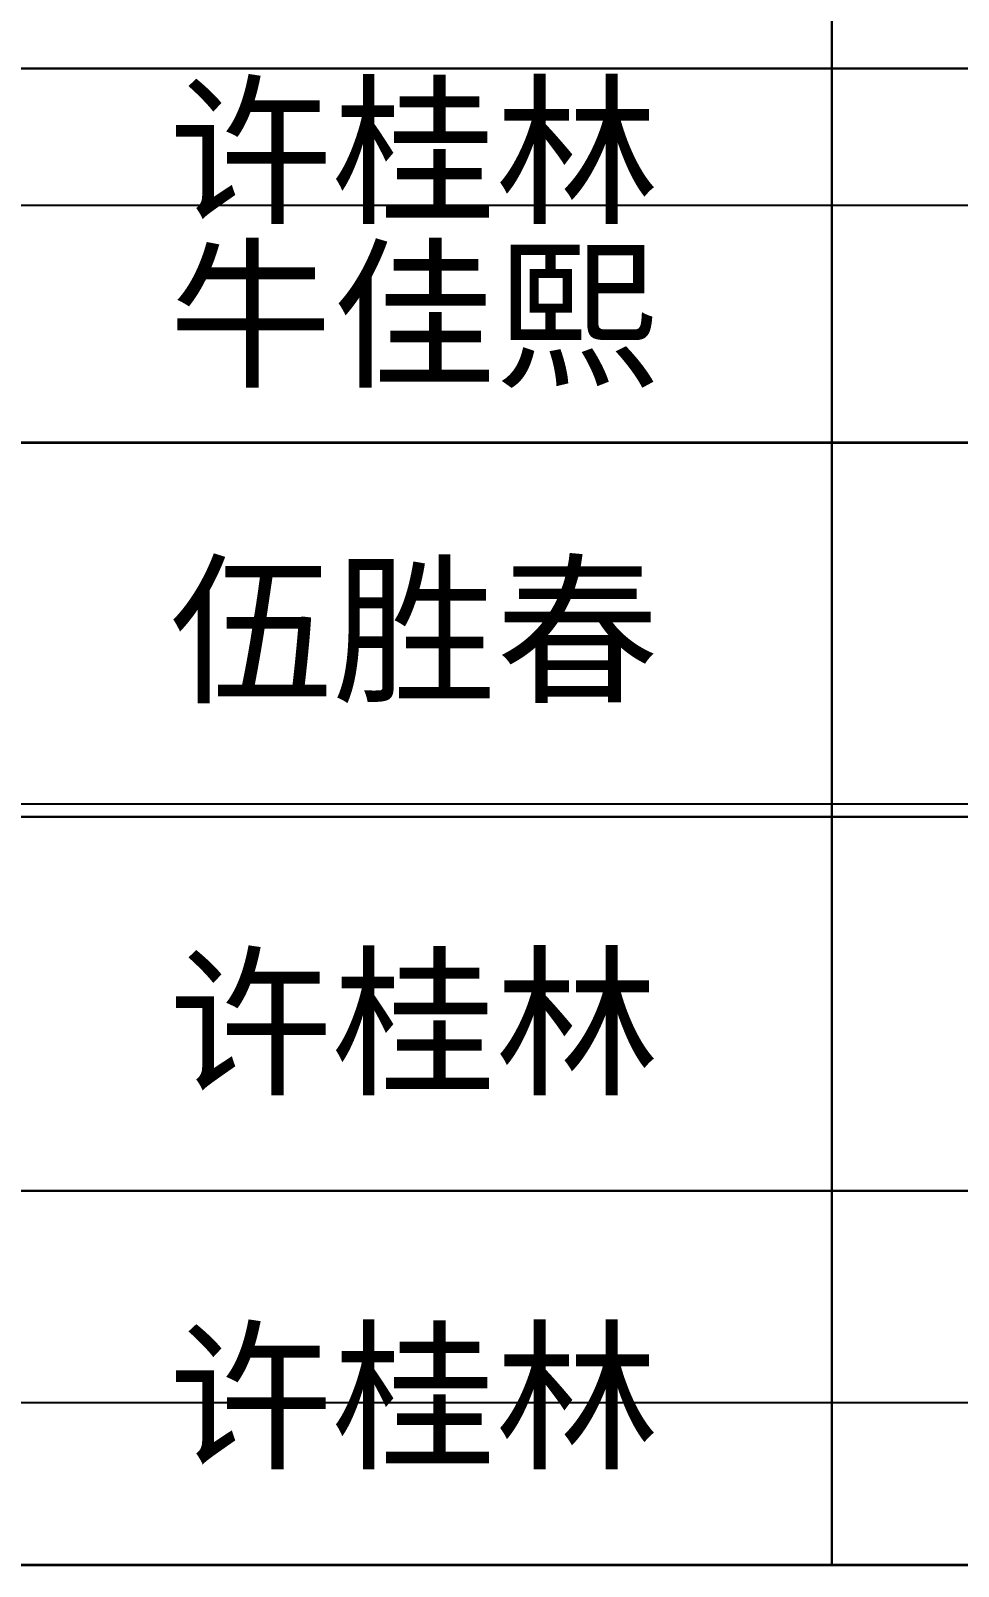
# Model space of a CAD drawing. Extents: x 332286 to 1463507, y -720758 to 86974.
# Drawn here: x 1196840 to 1198700, y -410412 to -407334 of the extents above; entities that cross this region are included whole.
import ezdxf
from ezdxf.enums import TextEntityAlignment as Align

# ---------------------------------------------------------------- set-up
doc = ezdxf.new("R2010")
doc.units = 0
doc.header["$LTSCALE"] = 1000
doc.header["$MEASUREMENT"] = 0
doc.layers.get('0').update_dxf_attribs({"linetype": 'CONTINUOUS'})
doc.layers.get('Defpoints').update_dxf_attribs({"linetype": 'CONTINUOUS'})
doc.layers.add('水专业电子签名', color=7, linetype='CONTINUOUS')
doc.styles.add('华文细黑', font='STXIHEI.TTF', dxfattribs={"width": 0.7, "height": 10})

# ---------------------------------------------------------------- blocks, each defined once
blk = doc.blocks.new('X-104 9#平面绑定$0$图签信息')
at = {"const_width": 0.05}
for points in [[(-62.5, 103.262), (-2.5, 103.262), (-2.5, 163.262), (-62.5, 163.262), (-62.5, 103.262)], [(-20, 163.262), (-20, 103.262)], [(-62.5, 133.262), (-2.5, 133.262)], [(-62.5, 125.762), (-2.5, 125.762)], [(-62.5, 118.262), (-2.5, 118.262)], [(-62.5, 110.762), (-2.5, 110.762)]]:
    blk.add_lwpolyline(points, dxfattribs=at)
blk = doc.blocks.new('X-104 9#平面绑定$0$图签-A1')
blk.add_blockref('X-104 9#平面绑定$0$图签信息', (0, 0))
blk = doc.blocks.new('水专业电子签名')
at = {"layer": '水专业电子签名', "style": '华文细黑'}
for s, p in [('许桂林', (742967.7, 135170.2)), ('牛佳熙', (742967.7, 134842.2)), ('伍胜春', (742968.8, 134209.9)), ('许桂林', (742967.7, 133423.4)), ('许桂林', (742967.7, 132673.5))]:
    blk.add_text(s, height=240, dxfattribs=at).set_placement(p, align=Align.TOP_LEFT)

msp = doc.modelspace()

# ---------------------------------------------------------------- linework, layer by layer
at = {"layer": 'Defpoints'}
for p, q in [((1146033.3, -407684.2), (1218434.1, -407684.2)), ((1146033.3, -408884.2), (1218434.1, -408884.2)), ((1146033.3, -410084.2), (1218434.1, -410084.2))]:
    msp.add_line(p, q, dxfattribs=at)

# ---------------------------------------------------------------- block references
at = {"xscale": 100, "yscale": 100, "zscale": 100}
msp.add_blockref('X-104 9#平面绑定$0$图签-A1', (1200446.6, -420736.2), dxfattribs=at)
at = {"layer": '水专业电子签名', "color": 8}
msp.add_blockref('水专业电子签名', (454149.7, -542626), dxfattribs=at)

doc.saveas('drawing.dxf')
